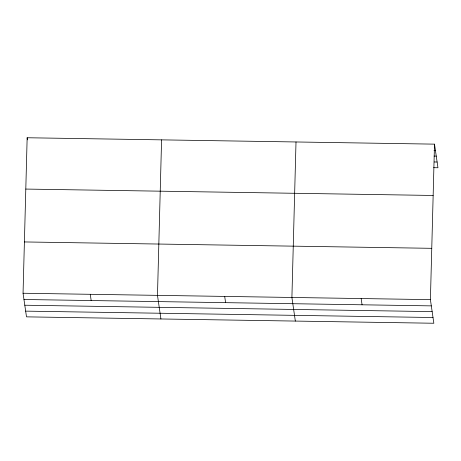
<?xml version="1.0" encoding="UTF-8"?>
<svg xmlns="http://www.w3.org/2000/svg" width="461" height="461" viewBox="0 0 461 461"><rect width="100%" height="100%" fill="white"/><g stroke="black" fill="none" stroke-linecap="round" stroke-linejoin="round"><path stroke-width="0.69" d="M434.504 144.143L430.407 299.638L433.847 323.247L26.496 316.857L23.05 293.248L27.153 137.753L434.504 144.143L437.95 167.752L433.668 167.683M161.581 139.862L157.478 295.357L160.924 318.966M296.008 141.971L291.905 297.466L295.345 321.075M433.991 150.361L435.415 150.384M434.112 156.083L436.25 156.112M434.256 161.972L437.114 162.018M25.799 189.068L433.15 195.458M24.404 241.939L431.755 248.323M23.05 293.248L430.407 299.638M23.96 299.494L431.317 305.879M24.796 305.222L432.153 311.613M25.66 311.129L433.012 317.52M361.153 298.555L362.064 304.796M224.691 296.411L225.602 302.658M90.264 294.302L91.174 300.549M27.153 137.753L27.453 139.833"/></g></svg>
